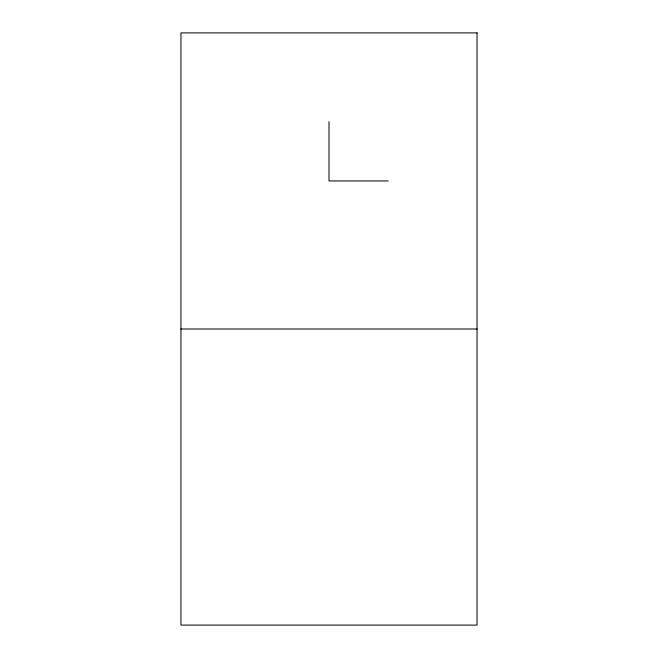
<?xml version="1.0" encoding="UTF-8"?>
<svg xmlns="http://www.w3.org/2000/svg" width="658" height="658" viewBox="0 0 658 658"><rect width="100%" height="100%" fill="white"/><g stroke="black" fill="none" stroke-linecap="round" stroke-linejoin="round"><path stroke-width="0.99" d="M388.22 180.95L329 180.95L329 121.73M180.95 329L477.05 329M477.05 32.9L180.95 32.9L180.95 625.1L477.05 625.1L477.05 32.9"/></g></svg>
